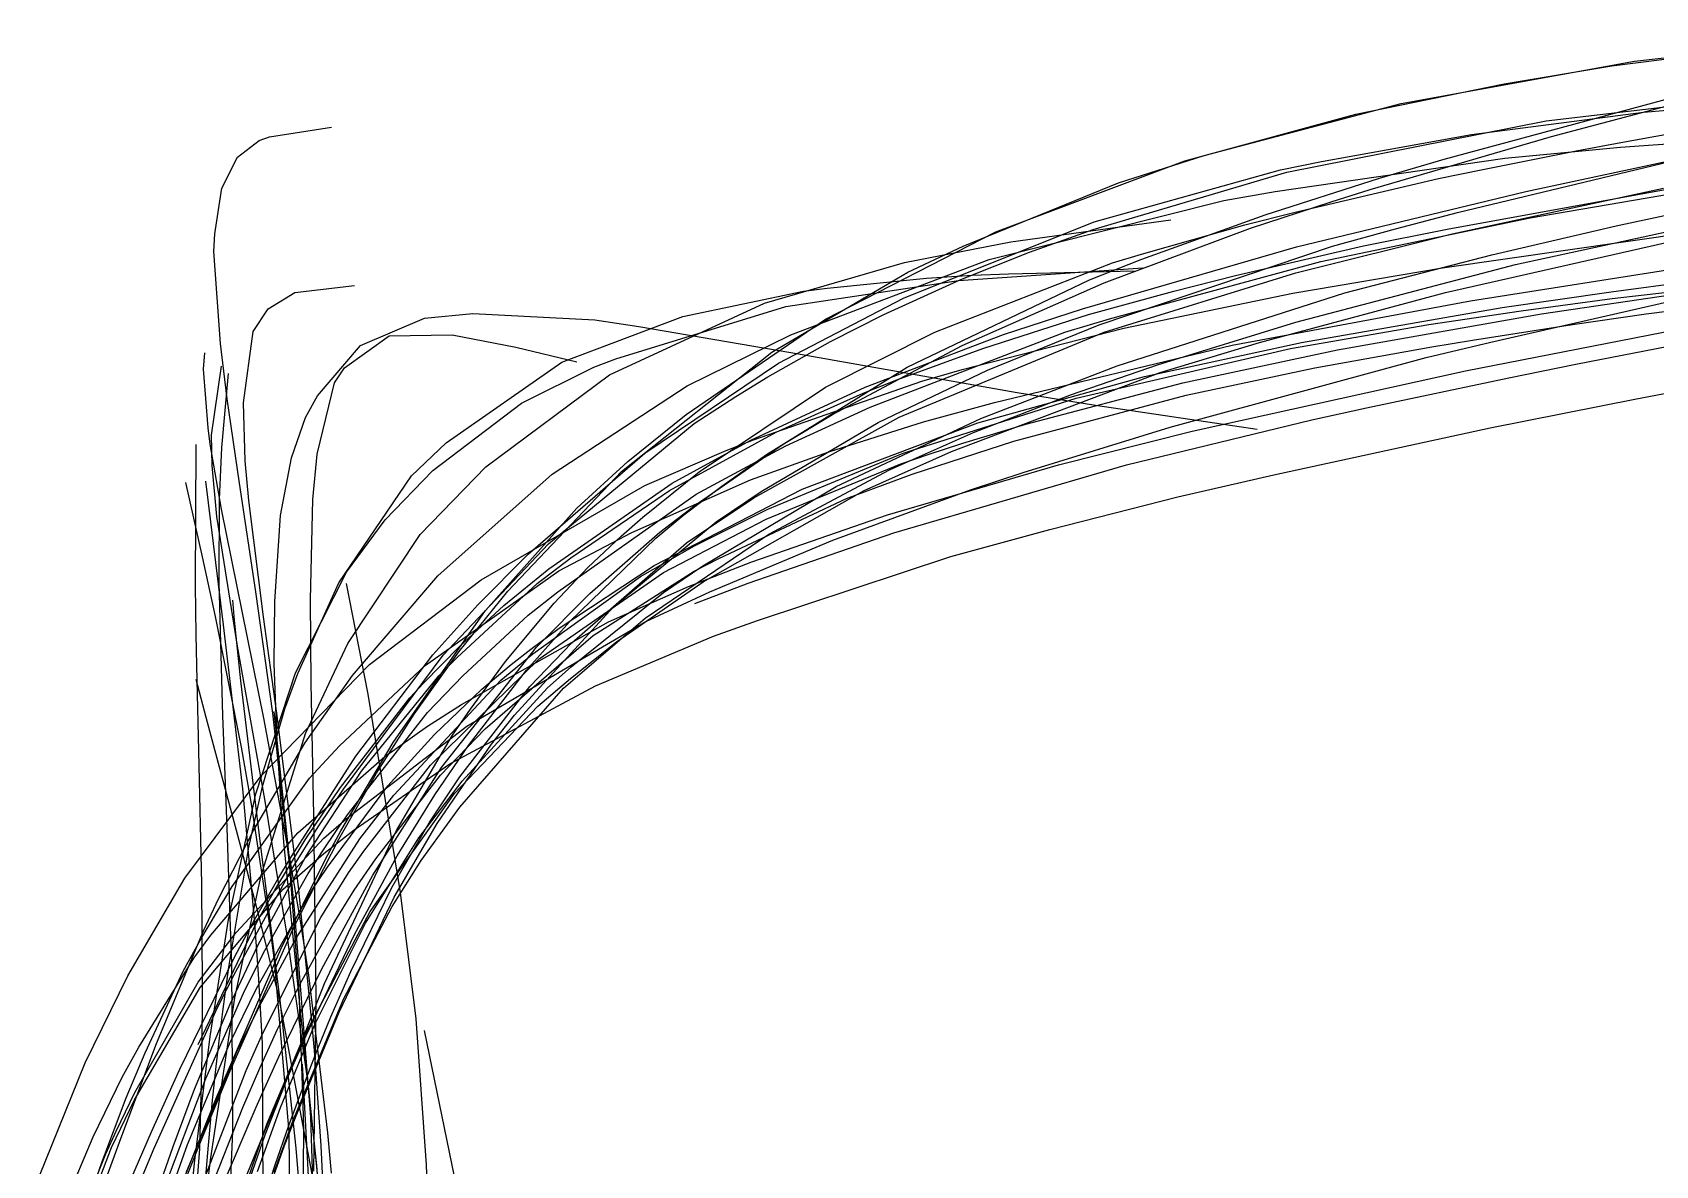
# Model space of a CAD drawing. Header units: metres. Extents: x -307 to 280, y -97 to 158.
# Drawn here: x -189.7 to -72.3, y 60.2 to 142.2 of the extents above; entities that cross this region are included whole.
import ezdxf

# ---------------------------------------------------------------- set-up
doc = ezdxf.new("R2010")
doc.units = ezdxf.units.M

msp = doc.modelspace()

# ---------------------------------------------------------------- linework, layer by layer
for p, q in [((-75.49, 139.74, -1298.39), (-56.47, 142.16, -1282.68)), ((-73.85, 140.09, -1296.63), (-56.63, 142.06, -1282.74)), ((-90.71, 137.03, -1312.23), (-73.85, 140.09, -1296.63)), ((-83.28, 138.46, -1305.38), (-75.49, 139.74, -1298.39)), ((-94.01, 136.25, -1315.75), (-83.28, 138.46, -1305.38)), ((-87.62, 132.99, -1327.17), (-70.99, 137.48, -1312.87)), ((-106.37, 132.88, -1328.8), (-94.01, 136.25, -1315.75)), ((-104.98, 133.27, -1327.01), (-90.71, 137.03, -1312.23)), ((-85.64, 134.79, -1305.25), (-73.2, 136.4, -1294.01)), ((-80.23, 135.78, -1303.81), (-67.08, 137.31, -1292.44)), ((-79.85, 134.65, -1317.67), (-71.39, 136.87, -1310.64)), ((-73.2, 136.4, -1294.01), (-61.97, 137.37, -1284.84)), ((-172.6, 134.61, -1373.64), (-168.12, 135.31, -1355.53)), ((-99, 132.06, -1322.11), (-80.23, 135.78, -1303.81)), ((-74.86, 133.86, -1302.68), (-57.7, 135.11, -1288.64)), ((-74.84, 134.21, -1293.24), (-64.92, 136.01, -1284.35)), ((-174.91, 133.15, -1387.47), (-173.35, 134.34, -1377.36)), ((-173.35, 134.34, -1377.36), (-172.6, 134.61, -1373.64)), ((-96.48, 132.84, -1315.93), (-85.64, 134.79, -1305.25)), ((-92.96, 130.8, -1329.8), (-79.85, 134.65, -1317.67)), ((-81.7, 130.67, -1316.9), (-64.44, 134.34, -1303.53)), ((-78.05, 133.6, -1296.29), (-74.84, 134.21, -1293.24)), ((-176.05, 130.91, -1399.55), (-174.91, 133.15, -1387.47)), ((-120.05, 127.75, -1344.95), (-106.37, 132.88, -1328.8)), ((-111.18, 131.29, -1333.86), (-104.98, 133.27, -1327.01)), ((-99.84, 130.67, -1325.5), (-83.21, 133.07, -1309.95)), ((-99.46, 132.22, -1318.98), (-96.48, 132.84, -1315.93)), ((-92.3, 131.62, -1331.47), (-87.62, 132.99, -1327.17)), ((-86.64, 129.13, -1326.72), (-71.29, 132.83, -1312.92)), ((-84.82, 132.25, -1303.18), (-78.05, 133.6, -1296.29)), ((-83.21, 133.07, -1309.95), (-74.86, 133.86, -1302.68)), ((-113, 127.9, -1337.23), (-99, 132.06, -1322.11)), ((-112.93, 128.46, -1333.91), (-99.46, 132.22, -1318.98)), ((-100.57, 128.98, -1339.59), (-92.3, 131.62, -1331.47)), ((-98.38, 129.17, -1318.57), (-88.03, 131.59, -1306.58)), ((-88.03, 131.59, -1306.58), (-84.82, 132.25, -1303.18)), ((-176.56, 127.6, -1412), (-176.05, 130.91, -1399.55)), ((-122.4, 126.71, -1347.43), (-111.18, 131.29, -1333.86)), ((-103.56, 130.02, -1329.1), (-99.84, 130.67, -1325.5)), ((-98.29, 126.66, -1331.74), (-81.7, 130.67, -1316.9)), ((-95.79, 129.92, -1332.55), (-92.96, 130.8, -1329.8)), ((-87.4, 127.94, -1330.53), (-69.11, 131.26, -1313.07)), ((-87.04, 127.6, -1326.53), (-71.75, 130.89, -1313.15)), ((-81.38, 128.76, -1326.16), (-71.09, 130.52, -1316.41)), ((-120.52, 125.74, -1346.82), (-103.56, 130.02, -1329.1)), ((-102.04, 128.25, -1323.02), (-98.38, 129.17, -1318.57)), ((-101.63, 128.01, -1338.49), (-95.79, 129.92, -1332.55)), ((-126.73, 122.94, -1351.03), (-112.93, 128.46, -1333.91)), ((-118.97, 127.03, -1327.22), (-107.39, 128.61, -1313.16)), ((-112.22, 124.06, -1350.29), (-101.63, 128.01, -1338.49)), ((-109.51, 126.13, -1332.7), (-102.04, 128.25, -1323.02)), ((-109.48, 125.76, -1349.08), (-100.57, 128.98, -1339.59)), ((-96.53, 125.59, -1341.82), (-81.38, 128.76, -1326.16)), ((-91.14, 127.96, -1331.01), (-86.64, 129.13, -1326.72)), ((-84.17, 126.09, -1322.19), (-75.16, 128.17, -1314.63)), ((-82.44, 125.37, -1320.81), (-65.82, 129, -1307.22)), ((-75.16, 128.17, -1314.63), (-71.33, 128.99, -1311.6)), ((-176.62, 126.32, -1416.11), (-176.56, 127.6, -1412)), ((-132.36, 121.43, -1361.47), (-120.05, 127.75, -1344.95)), ((-126.65, 125.53, -1337.19), (-118.97, 127.03, -1327.22)), ((-117.6, 126.28, -1342.45), (-113, 127.9, -1337.23)), ((-98.33, 124.77, -1337.4), (-87.04, 127.6, -1326.53)), ((-95.7, 126.7, -1335.52), (-91.14, 127.96, -1331.01)), ((-93.44, 126.72, -1336.66), (-87.4, 127.94, -1330.53)), ((-87.74, 125.13, -1317.06), (-68.73, 127.86, -1302.64)), ((-87.52, 123.36, -1323.72), (-70.14, 127.28, -1308.7)), ((-176.14, 119.67, -1432.1), (-176.62, 126.32, -1416.11)), ((-134.88, 120.29, -1363.56), (-120.52, 125.74, -1346.82)), ((-126.42, 124.82, -1352.57), (-122.4, 126.71, -1347.43)), ((-122.57, 124.3, -1348.3), (-117.6, 126.28, -1342.45)), ((-113.77, 122.18, -1347.67), (-98.29, 126.66, -1331.74)), ((-113.27, 124.28, -1353.32), (-109.48, 125.76, -1349.08)), ((-112.56, 121.01, -1354.35), (-95.7, 126.7, -1335.52)), ((-111.6, 125.49, -1335.49), (-109.51, 126.13, -1332.7)), ((-102.71, 124.58, -1346.61), (-93.44, 126.72, -1336.66)), ((-94.8, 123.32, -1331.86), (-84.17, 126.09, -1322.19)), ((-85.7, 122.75, -1325.56), (-65.76, 125.88, -1307.71)), ((-136.79, 122.59, -1351.5), (-126.65, 125.53, -1337.19)), ((-136.26, 119.04, -1366.46), (-126.42, 124.82, -1352.57)), ((-125.06, 124.4, -1320.72), (-121.77, 124.6, -1316.38)), ((-124.45, 120.49, -1354.47), (-111.6, 125.49, -1335.49)), ((-122.75, 124.22, -1318.29), (-109.41, 125.14, -1301.68)), ((-121.77, 124.6, -1316.38), (-119.12, 124.71, -1313.01)), ((-119.12, 124.71, -1313.01), (-110.05, 124.92, -1301.98)), ((-112.21, 120.48, -1352.39), (-98.33, 124.77, -1337.4)), ((-111.82, 121.46, -1359.25), (-96.53, 125.59, -1341.82)), ((-107.16, 123.46, -1351.58), (-102.71, 124.58, -1346.61)), ((-98.55, 123.3, -1325.69), (-87.74, 125.13, -1317.06)), ((-98.33, 121.2, -1335.53), (-82.44, 125.37, -1320.81)), ((-75.53, 123.41, -1317.84), (-60.9, 125.33, -1305.48)), ((-75.45, 122.91, -1318.34), (-55.35, 125.29, -1302.86)), ((-73, 121.8, -1317.01), (-51.94, 124.61, -1300.27)), ((-172.69, 122.17, -1384.27), (-170.76, 123.35, -1375.02)), ((-170.76, 123.35, -1375.02), (-166.45, 123.87, -1360.64)), ((-142.69, 121.62, -1347.61), (-133.96, 123.46, -1333.44)), ((-135.25, 122.33, -1336.16), (-122.75, 124.22, -1318.29)), ((-133.96, 123.46, -1333.44), (-132.25, 123.67, -1330.93)), ((-132.25, 123.67, -1330.93), (-125.06, 124.4, -1320.72)), ((-128.16, 121.75, -1355.19), (-122.57, 124.3, -1348.3)), ((-126.46, 117.94, -1370.05), (-113.27, 124.28, -1353.32)), ((-122.49, 119.53, -1363.06), (-112.22, 124.06, -1350.29)), ((-113.33, 121.75, -1358.78), (-107.16, 123.46, -1351.58)), ((-111.26, 118.06, -1348.73), (-94.8, 123.32, -1331.86)), ((-100.97, 119.74, -1336.65), (-87.52, 123.36, -1323.72)), ((-83.42, 122.27, -1325.01), (-75.53, 123.41, -1317.84)), ((-80.57, 121.82, -1322.47), (-66.52, 123.89, -1310.4)), ((-173.78, 120.54, -1392.07), (-172.69, 122.17, -1384.27)), ((-147.99, 117.39, -1369.49), (-136.79, 122.59, -1351.5)), ((-147.55, 118.56, -1356.91), (-135.25, 122.33, -1336.16)), ((-135.76, 118.23, -1363.37), (-126.73, 122.94, -1351.03)), ((-119.48, 120.32, -1354.03), (-113.77, 122.18, -1347.67)), ((-110.78, 120.77, -1335.96), (-98.55, 123.3, -1325.69)), ((-102.94, 119.54, -1342.79), (-85.7, 122.75, -1325.56)), ((-97.92, 119.74, -1339.46), (-83.42, 122.27, -1325.01)), ((-84.23, 119.75, -1318.5), (-69.54, 123.11, -1306.89)), ((-82.04, 122.03, -1323.8), (-75.45, 122.91, -1318.34)), ((-166.01, 119.52, -1376.43), (-161.38, 121.5, -1360.6)), ((-161.38, 121.5, -1360.6), (-157.88, 121.83, -1351.22)), ((-157.88, 121.83, -1351.22), (-149.05, 121.38, -1331.28)), ((-151.44, 118.31, -1364.06), (-142.69, 121.62, -1347.61)), ((-149.05, 121.38, -1331.28), (-145.87, 120.89, -1325.41)), ((-142.45, 114.52, -1376.95), (-132.36, 121.43, -1361.47)), ((-132.01, 119.8, -1360.13), (-128.16, 121.75, -1355.19)), ((-120.99, 119.3, -1368.24), (-113.33, 121.75, -1358.78)), ((-120.66, 117.73, -1364.38), (-112.56, 121.01, -1354.35)), ((-115.06, 120.48, -1363.12), (-111.82, 121.46, -1359.25)), ((-108.36, 118.11, -1345.74), (-98.33, 121.2, -1335.53)), ((-98.73, 119.31, -1338.9), (-88.71, 121.04, -1329.6)), ((-95.32, 119.21, -1336.29), (-80.57, 121.82, -1322.47)), ((-88.71, 121.04, -1329.6), (-82.04, 122.03, -1323.8)), ((-86.06, 117.69, -1325.04), (-64.86, 121.83, -1308.57)), ((-85.57, 119.9, -1327.96), (-78.33, 121.03, -1321.53)), ((-78.33, 121.03, -1321.53), (-73, 121.8, -1317.01)), ((-174.48, 115.36, -1406.96), (-173.78, 120.54, -1392.07)), ((-167.17, 117.9, -1394.91), (-163.93, 120.21, -1377.96)), ((-163.93, 120.21, -1377.96), (-159.39, 120.28, -1362.61)), ((-159.39, 120.28, -1362.61), (-154.78, 119.4, -1350.81)), ((-145.87, 120.89, -1325.41), (-134.87, 119.02, -1307)), ((-142.38, 116.6, -1373.14), (-134.88, 120.29, -1363.56)), ((-136.53, 117.25, -1366.17), (-132.01, 119.8, -1360.13)), ((-132.37, 116.51, -1367.36), (-124.45, 120.49, -1354.47)), ((-129.49, 116.5, -1366.31), (-119.48, 120.32, -1354.03)), ((-129.14, 115.07, -1381.52), (-115.06, 120.48, -1363.12)), ((-127.03, 114.33, -1371.09), (-112.21, 120.48, -1352.39)), ((-122.47, 117.78, -1346.39), (-110.78, 120.77, -1335.96)), ((-88.51, 119.42, -1330.65), (-85.57, 119.9, -1327.96)), ((-78.09, 118.16, -1316.18), (-67.81, 120.17, -1308.65)), ((-177.38, 117.81, -1390.66), (-177.28, 118.98, -1386.05)), ((-175.65, 115.65, -1440.04), (-176.14, 119.67, -1432.1)), ((-169.13, 115.88, -1391.32), (-166.01, 119.52, -1376.43)), ((-154.78, 119.4, -1350.81), (-150.36, 118.33, -1341.3)), ((-147.14, 110.4, -1384.32), (-136.26, 119.04, -1366.46)), ((-134.87, 119.02, -1307), (-118.51, 116.11, -1284.66)), ((-131.87, 114.52, -1376.22), (-122.49, 119.53, -1363.06)), ((-127.2, 117.03, -1376.37), (-120.99, 119.3, -1368.24)), ((-120.15, 115.4, -1362.04), (-102.94, 119.54, -1342.79)), ((-114.24, 115.71, -1354.93), (-98.73, 119.31, -1338.9)), ((-109.28, 117.28, -1351.83), (-97.92, 119.74, -1339.46)), ((-108.16, 117.56, -1344.06), (-100.97, 119.74, -1336.65)), ((-107.44, 113.6, -1338.49), (-88.91, 118.64, -1322.31)), ((-106.51, 116.83, -1347.57), (-95.32, 119.21, -1336.29)), ((-96.96, 117.9, -1338.74), (-88.51, 119.42, -1330.65)), ((-88.91, 118.64, -1322.31), (-84.23, 119.75, -1318.5)), ((-177.04, 113.56, -1403.24), (-177.38, 117.81, -1390.66)), ((-176.79, 113.04, -1399.48), (-176.08, 118.02, -1378.87)), ((-176.04, 112.14, -1442.06), (-175.55, 117.5, -1431.32)), ((-167.89, 116.83, -1399.9), (-167.17, 117.9, -1394.91)), ((-159.81, 112.47, -1383.28), (-151.44, 118.31, -1364.06)), ((-154.36, 115.34, -1369.99), (-149.12, 117.96, -1359.73)), ((-149.12, 117.96, -1359.73), (-147.55, 118.56, -1356.91)), ((-145.43, 111.72, -1378.08), (-135.76, 118.23, -1363.37)), ((-136.63, 111.64, -1385.07), (-126.46, 117.94, -1370.05)), ((-128.55, 113.95, -1375.11), (-120.66, 117.73, -1364.38)), ((-125.41, 116.95, -1349.09), (-122.47, 117.78, -1346.39)), ((-123.25, 111.85, -1361.48), (-108.16, 117.56, -1344.06)), ((-121.14, 114.25, -1359.96), (-111.26, 118.06, -1348.73)), ((-114.56, 115.98, -1352.45), (-108.36, 118.11, -1345.74)), ((-106.28, 115.93, -1348.26), (-96.96, 117.9, -1338.74)), ((-105.84, 113.31, -1342.19), (-86.06, 117.69, -1325.04)), ((-82.94, 117.18, -1319.85), (-78.09, 118.16, -1316.18)), ((-73.69, 115.66, -1318.34), (-62.8, 117.75, -1310.01)), ((-169.14, 111.66, -1414.75), (-167.89, 116.83, -1399.9)), ((-156.94, 110.75, -1386.54), (-147.99, 117.39, -1369.49)), ((-152.14, 110.21, -1387.25), (-142.38, 116.6, -1373.14)), ((-141.51, 110.39, -1383.92), (-132.37, 116.51, -1367.36)), ((-138.86, 115.84, -1369.38), (-136.53, 117.25, -1366.17)), ((-137.77, 112.66, -1377.67), (-129.49, 116.5, -1366.31)), ((-137.59, 112.69, -1361.15), (-125.41, 116.95, -1349.09)), ((-129.64, 116.07, -1379.66), (-127.2, 117.03, -1376.37)), ((-121.35, 113.92, -1366.26), (-109.28, 117.28, -1351.83)), ((-117.87, 113.82, -1359.98), (-106.51, 116.83, -1347.57)), ((-93.22, 115, -1327.98), (-82.94, 117.18, -1319.85)), ((-174.77, 109.56, -1450.12), (-175.65, 115.65, -1440.04)), ((-174.35, 111.17, -1416.01), (-174.48, 115.36, -1406.96)), ((-169.98, 114.32, -1396.35), (-169.13, 115.88, -1391.32)), ((-160.79, 110.48, -1384.65), (-154.36, 115.34, -1369.99)), ((-141.86, 113.88, -1373.65), (-138.86, 115.84, -1369.38)), ((-135.94, 113.24, -1388.68), (-129.64, 116.07, -1379.66)), ((-126.76, 111.74, -1369.5), (-114.24, 115.71, -1354.93)), ((-125.27, 113.99, -1368.12), (-120.15, 115.4, -1362.04)), ((-121.67, 113.22, -1360.68), (-114.56, 115.98, -1352.45)), ((-118.75, 112.6, -1362.22), (-106.28, 115.93, -1348.26)), ((-118.51, 116.11, -1284.66), (-112.84, 115.2, -1278.28)), ((-112.84, 115.2, -1278.28), (-101.14, 113.46, -1266.32)), ((-84.27, 113.56, -1326.82), (-73.69, 115.66, -1318.34)), ((-171, 111.4, -1404.11), (-169.98, 114.32, -1396.35)), ((-146.66, 111.12, -1383.98), (-142.45, 114.52, -1376.95)), ((-137.56, 108.49, -1386.64), (-127.03, 114.33, -1371.09)), ((-137.02, 108.96, -1388.08), (-128.55, 113.95, -1375.11)), ((-135.43, 112.39, -1381.58), (-131.87, 114.52, -1376.22)), ((-135.24, 112.26, -1390.14), (-129.14, 115.07, -1381.52)), ((-134.06, 109.12, -1383.36), (-121.35, 113.92, -1366.26)), ((-132.12, 111.83, -1376.7), (-125.27, 113.99, -1368.12)), ((-131.6, 109.31, -1373.26), (-121.14, 114.25, -1359.96)), ((-110.59, 110.88, -1342.74), (-97.18, 114.13, -1331.19)), ((-97.18, 114.13, -1331.19), (-93.22, 115, -1327.98)), ((-176.88, 112.38, -1406.32), (-177.04, 113.56, -1403.24)), ((-176.75, 110.85, -1406.45), (-176.79, 113.04, -1399.48)), ((-152.4, 105.16, -1390.48), (-141.86, 113.88, -1373.65)), ((-143.66, 109.02, -1400.77), (-135.94, 113.24, -1388.68)), ((-127.74, 110.53, -1368.22), (-121.67, 113.22, -1360.68)), ((-122.43, 112.45, -1365.23), (-117.87, 113.82, -1359.98)), ((-118.07, 110.32, -1348.39), (-107.44, 113.6, -1338.49)), ((-115.51, 110.89, -1351.21), (-105.84, 113.31, -1342.19)), ((-99.94, 110.17, -1340.15), (-84.27, 113.56, -1326.82)), ((-177.96, 102.16, -1451.25), (-177.91, 112.36, -1432.7)), ((-176.06, 107.69, -1416.87), (-176.88, 112.38, -1406.32)), ((-176.21, 108.37, -1448.62), (-176.04, 112.14, -1442.06)), ((-169.47, 108.38, -1421.98), (-169.14, 111.66, -1414.75)), ((-162.33, 110.08, -1389.83), (-159.81, 112.47, -1383.28)), ((-153.88, 104.42, -1392.55), (-145.43, 111.72, -1378.08)), ((-145.44, 109.38, -1369.54), (-139.55, 111.93, -1363.17)), ((-143.46, 109.57, -1386.22), (-137.77, 112.66, -1377.67)), ((-141.8, 107.97, -1392.1), (-135.43, 112.39, -1381.58)), ((-141.72, 108.76, -1399.96), (-135.24, 112.26, -1390.14)), ((-139.88, 109.35, -1390.26), (-136.63, 111.64, -1385.07)), ((-139.55, 111.93, -1363.17), (-137.59, 112.69, -1361.15)), ((-137.79, 109.79, -1384.21), (-132.12, 111.83, -1376.7)), ((-136.53, 107.68, -1382.23), (-126.76, 111.74, -1369.5)), ((-129.58, 109.02, -1369.45), (-123.25, 111.85, -1361.48)), ((-126.93, 110.97, -1370.59), (-124.86, 111.67, -1368.09)), ((-126.09, 110.21, -1371.1), (-118.75, 112.6, -1362.22)), ((-124.86, 111.67, -1368.09), (-122.43, 112.45, -1365.23)), ((-176.41, 107.16, -1416.19), (-176.75, 110.85, -1406.45)), ((-174.1, 108.3, -1421.41), (-174.35, 111.17, -1416.01)), ((-171.8, 107.23, -1413.15), (-171, 111.4, -1404.11)), ((-164.22, 106.91, -1393.62), (-160.79, 110.48, -1384.65)), ((-161.7, 105.84, -1397.07), (-156.94, 110.75, -1386.54)), ((-155.36, 101.75, -1400.13), (-147.14, 110.4, -1384.32)), ((-150.37, 107.74, -1390.61), (-146.66, 111.12, -1383.98)), ((-145.58, 107.11, -1391.84), (-141.51, 110.39, -1383.92)), ((-136.66, 106.96, -1383.33), (-126.93, 110.97, -1370.59)), ((-136.48, 105.88, -1380.25), (-127.74, 110.53, -1368.22)), ((-127.88, 107.28, -1363.75), (-115.51, 110.89, -1351.21)), ((-127.42, 105.97, -1358.77), (-110.59, 110.88, -1342.74)), ((-177.44, 104.24, -1445.07), (-178.66, 109.62, -1437.07)), ((-175.92, 99.3, -1453.33), (-177.2, 109.7, -1438.83)), ((-173.59, 101.69, -1460.84), (-174.77, 109.56, -1450.12)), ((-167.58, 102.35, -1406.66), (-162.33, 110.08, -1389.83)), ((-160.41, 102.85, -1401.24), (-152.14, 110.21, -1387.25)), ((-157.29, 102.57, -1384.33), (-145.44, 109.38, -1369.54)), ((-152.38, 103.36, -1401.77), (-143.46, 109.57, -1386.22)), ((-146.38, 106, -1396.64), (-137.79, 109.79, -1384.21)), ((-142.61, 107.26, -1394.87), (-139.88, 109.35, -1390.26)), ((-141.24, 103.57, -1387.26), (-131.6, 109.31, -1373.26)), ((-130.86, 108.44, -1377.2), (-126.09, 110.21, -1371.1)), ((-121.89, 109.07, -1352.07), (-118.07, 110.32, -1348.39)), ((-106.87, 108.57, -1346.29), (-99.94, 110.17, -1340.15)), ((-176.23, 102.4, -1457.51), (-176.21, 108.37, -1448.62)), ((-173.03, 99.88, -1434.38), (-174.1, 108.3, -1421.41)), ((-169.63, 101.13, -1434.31), (-169.47, 108.38, -1421.98)), ((-151.73, 101.71, -1417.21), (-141.72, 108.76, -1399.96)), ((-150.79, 104.16, -1413.23), (-143.66, 109.02, -1400.77)), ((-144.76, 103.61, -1399.73), (-134.06, 109.12, -1383.36)), ((-142.43, 105.24, -1394.66), (-137.56, 108.49, -1386.64)), ((-141.23, 102.43, -1386.16), (-129.58, 109.02, -1369.45)), ((-140.29, 106.77, -1393.48), (-137.02, 108.96, -1388.08)), ((-140.09, 104.12, -1390.28), (-130.86, 108.44, -1377.2)), ((-131.84, 105.43, -1362.21), (-121.89, 109.07, -1352.07)), ((-116.15, 106.22, -1354.87), (-106.87, 108.57, -1346.29)), ((-174.91, 97.78, -1434.84), (-176.41, 107.16, -1416.19)), ((-174.18, 98.39, -1433.54), (-176.06, 107.69, -1416.87)), ((-172.22, 100.99, -1424.17), (-171.8, 107.23, -1413.15)), ((-167.03, 103.11, -1401.95), (-164.22, 106.91, -1393.62)), ((-156.98, 100.36, -1403.84), (-150.37, 107.74, -1390.61)), ((-147.16, 105.73, -1395.02), (-145.58, 107.11, -1391.84)), ((-144.65, 105.59, -1398.45), (-142.61, 107.26, -1394.87)), ((-144.36, 106.02, -1396.59), (-141.8, 107.97, -1392.1)), ((-144.1, 103.1, -1394.18), (-136.66, 106.96, -1383.33)), ((-141.84, 105.03, -1389.75), (-136.53, 107.68, -1382.23)), ((-137.7, 103.86, -1374.64), (-127.88, 107.28, -1363.75)), ((-166.92, 97.96, -1411.19), (-161.7, 105.84, -1397.07)), ((-151.67, 103.22, -1404.93), (-146.38, 106, -1396.64)), ((-149.56, 103.45, -1400.02), (-147.16, 105.73, -1395.02)), ((-149.42, 101.59, -1406.3), (-144.36, 106.02, -1396.59)), ((-147.71, 100.61, -1407.42), (-140.29, 106.77, -1393.48)), ((-145.41, 99.79, -1394.45), (-136.48, 105.88, -1380.25)), ((-137.96, 102.33, -1369.85), (-127.42, 105.97, -1358.77)), ((-123.3, 104.25, -1361.76), (-116.15, 106.22, -1354.87)), ((-160.02, 97.11, -1404.41), (-152.4, 105.16, -1390.48)), ((-150.89, 99.52, -1410.75), (-144.65, 105.59, -1398.45)), ((-150.73, 98, -1410.74), (-142.43, 105.24, -1394.66)), ((-145.75, 102.81, -1395.65), (-141.84, 105.03, -1389.75)), ((-140.74, 101.69, -1372), (-131.84, 105.43, -1362.21)), ((-176.5, 99.92, -1450.83), (-177.44, 104.24, -1445.07)), ((-157.53, 100.76, -1399.29), (-153.88, 104.42, -1392.55)), ((-155.64, 100.7, -1408.03), (-152.38, 103.36, -1401.77)), ((-153.23, 102.29, -1417.76), (-150.79, 104.16, -1413.23)), ((-152.01, 100.88, -1405.34), (-149.56, 103.45, -1400.02)), ((-151.64, 99.07, -1411.52), (-144.76, 103.61, -1399.73)), ((-144.1, 101.65, -1391.73), (-141.24, 103.57, -1387.26)), ((-142.28, 102.08, -1380.03), (-137.7, 103.86, -1374.64)), ((-141.87, 103.19, -1392.93), (-140.09, 104.12, -1390.28)), ((-137.3, 99.63, -1376.49), (-123.3, 104.25, -1361.76)), ((-175.96, 92.74, -1469.16), (-176.23, 102.4, -1457.51)), ((-170.71, 95.83, -1415.33), (-167.03, 103.11, -1401.95)), ((-170.54, 95.79, -1418.54), (-167.58, 102.35, -1406.66)), ((-165.45, 94.29, -1466.71), (-167.03, 102.3, -1459.91)), ((-166.58, 95.64, -1413.51), (-160.41, 102.85, -1401.24)), ((-165.36, 96.44, -1396.25), (-157.29, 102.57, -1384.33)), ((-161.34, 96.38, -1422.47), (-151.67, 103.22, -1404.93)), ((-159.03, 96.96, -1429.66), (-153.23, 102.29, -1417.76)), ((-153.54, 97.22, -1408.91), (-145.75, 102.81, -1395.65)), ((-153.08, 96.84, -1409.46), (-144.1, 103.1, -1394.18)), ((-149.19, 98.53, -1404.98), (-141.87, 103.19, -1392.93)), ((-147.49, 98.07, -1396.29), (-141.23, 102.43, -1386.16)), ((-141.83, 100.86, -1374.13), (-137.96, 102.33, -1369.85)), ((-177.9, 98.6, -1456.82), (-177.96, 102.16, -1451.25)), ((-175.12, 99.65, -1464.66), (-175.24, 101.1, -1462.95)), ((-172.36, 92.93, -1470.72), (-173.59, 101.69, -1460.84)), ((-169.58, 95.09, -1442.91), (-169.63, 101.13, -1434.31)), ((-158.89, 97.37, -1407.62), (-155.36, 101.75, -1400.13)), ((-153.87, 100, -1421.14), (-151.73, 101.71, -1417.21)), ((-153.28, 97.7, -1414.45), (-149.42, 101.59, -1406.3)), ((-150.78, 96.27, -1403.39), (-144.1, 101.65, -1391.73)), ((-148.07, 99.54, -1387.31), (-142.28, 102.08, -1380.03)), ((-145.36, 99.55, -1377.38), (-140.74, 101.69, -1372)), ((-174.63, 90.46, -1461.68), (-176.5, 99.92, -1450.83)), ((-172.09, 93.08, -1443.42), (-173.03, 99.88, -1434.38)), ((-172.25, 96.5, -1431.09), (-172.22, 100.99, -1424.17)), ((-163.66, 90.81, -1419.31), (-156.98, 100.36, -1403.84)), ((-160.79, 97.13, -1405.67), (-157.53, 100.76, -1399.29)), ((-158.83, 97.78, -1414.64), (-155.64, 100.7, -1408.03)), ((-158.61, 95.62, -1430.59), (-153.87, 100, -1421.14)), ((-155.52, 96.65, -1413.41), (-152.01, 100.88, -1405.34)), ((-154.86, 92.77, -1423.46), (-147.71, 100.61, -1407.42)), ((-174.53, 87.44, -1466.49), (-175.92, 99.3, -1453.33)), ((-174.68, 95.27, -1469.47), (-175.12, 99.65, -1464.66)), ((-158.7, 93.56, -1402.68), (-148.07, 99.54, -1387.31)), ((-158.33, 91.97, -1394.89), (-145.36, 99.55, -1377.38)), ((-154, 96.04, -1417.49), (-150.89, 99.52, -1410.75)), ((-153.69, 97.55, -1415.24), (-151.64, 99.07, -1411.52)), ((-151.33, 94.73, -1405.28), (-145.41, 99.79, -1394.45)), ((-140.47, 98.48, -1379.99), (-137.3, 99.63, -1376.49)), ((-177.83, 95.3, -1461.58), (-177.9, 98.6, -1456.82)), ((-172.94, 86.69, -1451.84), (-174.91, 97.78, -1434.84)), ((-172.97, 92.43, -1442.8), (-174.18, 98.39, -1433.54)), ((-170, 91.44, -1421.43), (-166.92, 97.96, -1411.19)), ((-161.46, 95.09, -1420.45), (-158.83, 97.78, -1414.64)), ((-160.15, 88.99, -1431.37), (-153.28, 97.7, -1414.45)), ((-157, 91.8, -1420.13), (-149.19, 98.53, -1404.98)), ((-155.12, 96.43, -1417.91), (-153.69, 97.55, -1415.24)), ((-153.75, 94.85, -1417.3), (-150.73, 98, -1410.74)), ((-150.83, 95.44, -1402.13), (-147.49, 98.07, -1396.29)), ((-149, 94.91, -1390.15), (-140.47, 98.48, -1379.99)), ((-173.21, 88.39, -1410.45), (-165.36, 96.44, -1396.25)), ((-172.04, 90.86, -1438.87), (-172.25, 96.5, -1431.09)), ((-167.54, 90.55, -1435.57), (-161.34, 96.38, -1422.47)), ((-167.24, 87.43, -1419.7), (-160.02, 97.11, -1404.41)), ((-166.35, 89.82, -1417.59), (-160.79, 97.13, -1405.67)), ((-162.12, 92.85, -1415), (-158.89, 97.37, -1407.62)), ((-160.94, 89.16, -1425.68), (-153.08, 96.84, -1409.46)), ((-160.35, 95.62, -1432.54), (-159.03, 96.96, -1429.66)), ((-158.05, 93.22, -1419.55), (-155.52, 96.65, -1413.41)), ((-157.23, 94.66, -1421.97), (-155.12, 96.43, -1417.91)), ((-155.87, 95.31, -1413.18), (-153.54, 97.22, -1408.91)), ((-177.17, 92.61, -1482.84), (-177.91, 95.35, -1480.56)), ((-177.7, 90.2, -1468.15), (-177.83, 95.3, -1461.58)), ((-173.25, 83.48, -1480.42), (-174.68, 95.27, -1469.47)), ((-173.58, 87.08, -1428.91), (-170.71, 95.83, -1415.33)), ((-171.48, 93.23, -1422.84), (-170.54, 95.79, -1418.54)), ((-170.03, 90.76, -1421.26), (-166.58, 95.64, -1413.51)), ((-165.93, 88.73, -1446.11), (-160.35, 95.62, -1432.54)), ((-163.61, 86.98, -1429.82), (-155.87, 95.31, -1413.18)), ((-161.17, 92.96, -1436.04), (-158.61, 95.62, -1430.59)), ((-158.19, 90.59, -1427.56), (-154, 96.04, -1417.49)), ((-153.17, 93.43, -1406.46), (-150.83, 95.44, -1402.13)), ((-152.48, 94.75, -1406.56), (-150.78, 96.27, -1403.39)), ((-169.4, 85.54, -1454.38), (-169.58, 95.09, -1442.91)), ((-167.47, 87.54, -1435.75), (-162.45, 94.02, -1422.75)), ((-163.12, 79.96, -1477.61), (-165.45, 94.29, -1466.71)), ((-162.45, 94.02, -1422.75), (-161.46, 95.09, -1420.45)), ((-160.67, 91.38, -1429.08), (-157.23, 94.66, -1421.97)), ((-159.54, 89.26, -1404.62), (-149, 94.91, -1390.15)), ((-158.83, 86.13, -1421.93), (-151.33, 94.73, -1405.28)), ((-158.82, 88.31, -1429.99), (-153.75, 94.85, -1417.3)), ((-158.65, 88, -1419.75), (-152.48, 94.75, -1406.56)), ((-173.1, 87.62, -1431.45), (-171.48, 93.23, -1422.84)), ((-171.13, 81.81, -1480.96), (-172.36, 92.93, -1470.72)), ((-171.08, 81.68, -1475.83), (-172.26, 93.04, -1466.88)), ((-170.5, 80.37, -1457.66), (-172.09, 93.08, -1443.42)), ((-166.87, 85.67, -1449.76), (-161.17, 92.96, -1436.04)), ((-164.85, 88.58, -1421.71), (-162.12, 92.85, -1415)), ((-161.16, 91.98, -1406.53), (-158.7, 93.56, -1402.68)), ((-159.35, 91.32, -1422.81), (-158.05, 93.22, -1419.55)), ((-159.2, 87.11, -1419.17), (-153.17, 93.43, -1406.46)), ((-156.53, 90.69, -1427.52), (-154.86, 92.77, -1423.46)), ((-174.62, 83.08, -1490.3), (-177.17, 92.61, -1482.84)), ((-175.83, 89.09, -1473.09), (-175.96, 92.74, -1469.16)), ((-171.05, 82.02, -1456.67), (-172.97, 92.43, -1442.8)), ((-167.04, 85.28, -1409.04), (-158.33, 91.97, -1394.89)), ((-164.26, 89.78, -1411.68), (-161.16, 91.98, -1406.53)), ((-160.23, 88.44, -1427.1), (-157, 91.8, -1420.13)), ((-173.89, 86.33, -1466.01), (-174.63, 90.46, -1461.68)), ((-173.76, 84.43, -1430.72), (-170.03, 90.76, -1421.26)), ((-173.21, 81.18, -1435.53), (-170, 91.44, -1421.43)), ((-171.75, 86.28, -1444.68), (-172.04, 90.86, -1438.87)), ((-169.69, 88.21, -1440.5), (-167.54, 90.55, -1435.57)), ((-167.43, 84.4, -1428.98), (-163.66, 90.81, -1419.31)), ((-164.04, 87.66, -1436.61), (-160.67, 91.38, -1429.08)), ((-163.4, 84.44, -1433.65), (-159.35, 91.32, -1422.81)), ((-160.64, 87.02, -1433.96), (-158.19, 90.59, -1427.56)), ((-160.46, 84.95, -1438.21), (-156.53, 90.69, -1427.52)), ((-177.5, 80.55, -1478.57), (-177.7, 90.2, -1468.15)), ((-171.01, 82.56, -1428.58), (-166.35, 89.82, -1417.59)), ((-170.55, 84.26, -1423.61), (-164.26, 89.78, -1411.68)), ((-166.47, 84.49, -1415.67), (-159.54, 89.26, -1404.62)), ((-178.71, 80.98, -1422.62), (-173.21, 88.39, -1410.45)), ((-175.66, 84.63, -1477.47), (-175.83, 89.09, -1473.09)), ((-175.3, 80.37, -1455.36), (-169.69, 88.21, -1440.5)), ((-169.96, 82.56, -1457.27), (-165.93, 88.73, -1446.11)), ((-167.59, 83.81, -1428.89), (-164.85, 88.58, -1421.71)), ((-165.77, 82.95, -1437.49), (-160.94, 89.16, -1425.68)), ((-165.12, 81.2, -1445.57), (-160.15, 88.99, -1431.37)), ((-164.9, 82.38, -1438.61), (-160.23, 88.44, -1427.1)), ((-161.05, 84.98, -1436.17), (-158.82, 88.31, -1429.99)), ((-175.57, 77.99, -1441.28), (-173.58, 87.08, -1428.91)), ((-173.65, 77.71, -1475.64), (-174.53, 87.44, -1466.49)), ((-174.1, 83.23, -1437.71), (-173.1, 87.62, -1431.45)), ((-170.01, 83.76, -1443.02), (-167.47, 87.54, -1435.75)), ((-169.07, 84.69, -1423.85), (-167.24, 87.43, -1419.7)), ((-168.4, 81.79, -1447.5), (-164.04, 87.66, -1436.61)), ((-166.07, 83.84, -1435.69), (-163.61, 86.98, -1429.82)), ((-165.31, 78.57, -1434.95), (-159.2, 87.11, -1419.17)), ((-163.36, 82.59, -1441.65), (-160.64, 87.02, -1433.96)), ((-161.79, 83.9, -1427.37), (-158.65, 88, -1419.75)), ((-172.55, 77.42, -1474.39), (-173.89, 86.33, -1466.01)), ((-171.33, 77, -1464.05), (-172.94, 86.69, -1451.84)), ((-171.55, 83.62, -1447.9), (-171.75, 86.28, -1444.68)), ((-161.62, 82.26, -1429.02), (-158.83, 86.13, -1421.93)), ((-175.43, 78.18, -1483.09), (-175.66, 84.63, -1477.47)), ((-171.02, 81.56, -1428.48), (-169.07, 84.69, -1423.85)), ((-169.28, 77.98, -1462.4), (-169.4, 85.54, -1454.38)), ((-168.67, 83.88, -1411.91), (-167.04, 85.28, -1409.04)), ((-167.7, 84.51, -1451.88), (-166.87, 85.67, -1449.76)), ((-163.74, 80.32, -1444.44), (-161.05, 84.98, -1436.17)), ((-163.57, 79.6, -1447.65), (-160.46, 84.95, -1438.21)), ((-176.84, 76.86, -1437.93), (-170.55, 84.26, -1423.61)), ((-176.25, 79.55, -1437.66), (-173.76, 84.43, -1430.72)), ((-175, 77.05, -1425.04), (-168.67, 83.88, -1411.91)), ((-172.65, 78.69, -1484.46), (-173.25, 83.48, -1480.42)), ((-172.21, 80.11, -1449.8), (-170.01, 83.76, -1443.02)), ((-170.46, 72.34, -1460.11), (-171.55, 83.62, -1447.9)), ((-170.83, 77.45, -1438.02), (-167.59, 83.81, -1428.89)), ((-170.67, 76.64, -1448.13), (-166.07, 83.84, -1435.69)), ((-168.79, 82.9, -1454.74), (-167.7, 84.51, -1451.88)), ((-168.66, 82.77, -1419.47), (-166.47, 84.49, -1415.67)), ((-168.61, 73.36, -1449.06), (-163.4, 84.44, -1433.65)), ((-168.55, 82.36, -1431.97), (-167.43, 84.4, -1428.98)), ((-165.65, 77.74, -1438.2), (-161.79, 83.9, -1427.37)), ((-175.53, 74.55, -1449.03), (-174.1, 83.23, -1437.71)), ((-173.36, 78.29, -1493.88), (-174.62, 83.08, -1490.3)), ((-173.44, 76.11, -1468.06), (-169.96, 82.56, -1457.27)), ((-172, 80.92, -1431.01), (-171.01, 82.56, -1428.58)), ((-171.78, 75.84, -1441.1), (-168.55, 82.36, -1431.97)), ((-171.6, 80.18, -1424.97), (-168.66, 82.77, -1419.47)), ((-169.81, 81.32, -1457.5), (-168.79, 82.9, -1454.74)), ((-166.87, 81.37, -1440.37), (-165.77, 82.95, -1437.49)), ((-166.46, 80.11, -1442.74), (-164.9, 82.38, -1438.61)), ((-166.44, 76.92, -1451.17), (-163.36, 82.59, -1441.65)), ((-163.73, 78.94, -1434.92), (-161.62, 82.26, -1429.02)), ((-175.11, 72.33, -1446.5), (-173.21, 81.18, -1435.53)), ((-175.04, 74.23, -1438.85), (-171.02, 81.56, -1428.48)), ((-172.93, 75.75, -1466.74), (-169.81, 81.32, -1457.5)), ((-170.46, 72.83, -1487.9), (-171.13, 81.81, -1480.96)), ((-170.78, 78.73, -1478.03), (-171.08, 81.68, -1475.83)), ((-170.35, 77.89, -1461.71), (-171.05, 82.02, -1456.67)), ((-169.56, 80.08, -1450.54), (-168.4, 81.79, -1447.5)), ((-168.89, 78.14, -1446.04), (-166.87, 81.37, -1440.37)), ((-168.81, 74.43, -1457.33), (-165.12, 81.2, -1445.57)), ((-182.85, 73.93, -1433.55), (-178.71, 80.98, -1422.62)), ((-177.61, 73.07, -1438.61), (-171.6, 80.18, -1424.97)), ((-177.57, 76.58, -1462.04), (-175.3, 80.37, -1455.36)), ((-177.44, 73.17, -1485.36), (-177.5, 80.55, -1478.57)), ((-173.67, 77.98, -1435.23), (-172, 80.92, -1431.01)), ((-173.53, 73, -1462.14), (-169.56, 80.08, -1450.54)), ((-173.48, 77.84, -1453.93), (-172.21, 80.11, -1449.8)), ((-169.55, 70.83, -1467.07), (-170.5, 80.37, -1457.66)), ((-167.99, 77.65, -1447.04), (-166.46, 80.11, -1442.74)), ((-166.71, 74.24, -1454.7), (-163.74, 80.32, -1444.44)), ((-161.99, 70.82, -1484.1), (-163.12, 79.96, -1477.61)), ((-177.37, 77.18, -1440.95), (-176.25, 79.55, -1437.66)), ((-171.83, 72.16, -1489.54), (-172.65, 78.69, -1484.46)), ((-169.61, 63.7, -1488.43), (-170.78, 78.73, -1478.03)), ((-167.56, 71.28, -1461.45), (-163.57, 79.6, -1447.65)), ((-167.25, 72.24, -1446.22), (-163.73, 78.94, -1434.92)), ((-177.75, 68.95, -1469.3), (-173.48, 77.84, -1453.93)), ((-176.9, 69.52, -1451.77), (-175.57, 77.99, -1441.28)), ((-175.32, 74.79, -1485.83), (-175.43, 78.18, -1483.09)), ((-175.11, 75.32, -1438.96), (-173.67, 77.98, -1435.23)), ((-173.38, 74.06, -1478.82), (-173.65, 77.71, -1475.64)), ((-171.91, 72.44, -1498.09), (-173.36, 78.29, -1493.88)), ((-173.08, 69.77, -1459.5), (-168.89, 78.14, -1446.04)), ((-170.37, 73.34, -1454.2), (-167.99, 77.65, -1447.04)), ((-169.74, 73.97, -1466.23), (-170.35, 77.89, -1461.71)), ((-170.13, 69.46, -1450.54), (-165.31, 78.57, -1434.95)), ((-169.33, 70.36, -1450.44), (-165.65, 77.74, -1438.2)), ((-169.23, 72.32, -1467.96), (-169.28, 77.98, -1462.4)), ((-180.76, 69.02, -1451.7), (-177.37, 77.18, -1440.95)), ((-178.84, 74.25, -1466), (-177.57, 76.58, -1462.04)), ((-178.08, 75.2, -1441), (-176.84, 76.86, -1437.93)), ((-177.75, 73.46, -1431.6), (-175, 77.05, -1425.04)), ((-175.53, 66.83, -1452.24), (-170.83, 77.45, -1438.02)), ((-173.33, 71.73, -1456.09), (-170.67, 76.64, -1448.13)), ((-172.23, 75.03, -1476.52), (-172.55, 77.42, -1474.39)), ((-169.88, 66.66, -1474.99), (-171.33, 77, -1464.05)), ((-169.94, 69.61, -1463.01), (-166.44, 76.92, -1451.17)), ((-182.04, 68.77, -1452.05), (-178.08, 75.2, -1441)), ((-179.08, 67.16, -1449.84), (-175.11, 75.32, -1438.96)), ((-176.42, 65.11, -1455.04), (-171.78, 75.84, -1441.1)), ((-175.45, 71.88, -1474.78), (-173.44, 76.11, -1468.06)), ((-174.39, 72.89, -1471.31), (-172.93, 75.75, -1466.74)), ((-181.59, 68.36, -1475.33), (-178.84, 74.25, -1466)), ((-176.36, 71.63, -1442.42), (-175.04, 74.23, -1438.85)), ((-175.97, 71.34, -1453.01), (-175.53, 74.55, -1449.03)), ((-175.26, 62.67, -1493.94), (-175.32, 74.79, -1485.83)), ((-173.1, 69.05, -1482.89), (-173.38, 74.06, -1478.82)), ((-171.17, 62.6, -1486.37), (-172.23, 75.03, -1476.52)), ((-171.91, 68.05, -1467.98), (-168.81, 74.43, -1457.33)), ((-168.15, 70.96, -1460.08), (-166.71, 74.24, -1454.7)), ((-185.94, 67.62, -1442.93), (-182.85, 73.93, -1433.55)), ((-182.37, 64.95, -1452.38), (-177.61, 73.07, -1438.61)), ((-182.35, 65.47, -1445.1), (-177.75, 73.46, -1431.6)), ((-177.47, 68.2, -1489.45), (-177.44, 73.17, -1485.36)), ((-177.21, 66.49, -1480.96), (-174.39, 72.89, -1471.31)), ((-175.49, 68.99, -1468.3), (-173.53, 73, -1462.14)), ((-172.9, 62.41, -1462.65), (-168.61, 73.36, -1449.06)), ((-172.01, 70.05, -1459.44), (-170.37, 73.34, -1454.2)), ((-170.15, 64.63, -1493.33), (-170.46, 72.83, -1487.9)), ((-168.38, 62.55, -1477.79), (-169.74, 73.97, -1466.23)), ((-180.95, 61.46, -1455.67), (-176.36, 71.63, -1442.42)), ((-178.01, 65.71, -1483.98), (-175.45, 71.88, -1474.78)), ((-176.86, 60.59, -1459.81), (-175.11, 72.33, -1446.5)), ((-174.95, 68.41, -1461.25), (-173.33, 71.73, -1456.09)), ((-169.38, 58.93, -1506.98), (-171.91, 72.44, -1498.09)), ((-170.66, 61.45, -1496.98), (-171.83, 72.16, -1489.54)), ((-170.9, 63.41, -1460.29), (-167.25, 72.24, -1446.22)), ((-170.24, 70.24, -1462.29), (-170.46, 72.34, -1460.11)), ((-169.39, 59.78, -1478.87), (-169.23, 72.32, -1467.96)), ((-176.21, 69.4, -1455.37), (-175.97, 71.34, -1453.01)), ((-170.61, 63.92, -1473.01), (-167.56, 71.28, -1461.45)), ((-169.35, 68.55, -1469.22), (-169.55, 70.83, -1467.07)), ((-169.07, 68.72, -1463.67), (-168.15, 70.96, -1460.08)), ((-161.24, 60.24, -1491.18), (-161.99, 70.82, -1484.1)), ((-178.01, 60.36, -1462.32), (-176.9, 69.52, -1451.77)), ((-176.45, 67.37, -1457.79), (-176.21, 69.4, -1455.37)), ((-174.28, 67.06, -1463.64), (-173.08, 69.77, -1459.5)), ((-173.3, 67.25, -1463.74), (-172.01, 70.05, -1459.44)), ((-172.78, 63.18, -1460.74), (-170.13, 69.46, -1450.54)), ((-172.27, 64.33, -1471.35), (-169.94, 69.61, -1463.01)), ((-171.79, 64.4, -1459.93), (-169.33, 70.36, -1450.44)), ((-169.4, 62.27, -1470.05), (-170.24, 70.24, -1462.29)), ((-158.82, 57.46, -1500.69), (-161.37, 69.96, -1491.15)), ((-183.35, 62.16, -1460.3), (-180.76, 69.02, -1451.7)), ((-183.25, 66.58, -1455.66), (-182.04, 68.77, -1452.05)), ((-182.96, 65.1, -1480.24), (-181.59, 68.36, -1475.33)), ((-178.61, 59.73, -1473.74), (-174.95, 68.41, -1461.25)), ((-178.52, 61.72, -1478.64), (-175.49, 68.99, -1468.3)), ((-177.64, 61.41, -1494.38), (-177.47, 68.2, -1489.45)), ((-173.06, 57.55, -1491.13), (-173.1, 69.05, -1482.89)), ((-169.61, 67.36, -1465.83), (-169.07, 68.72, -1463.67)), ((-168.86, 61.63, -1475.33), (-169.35, 68.55, -1469.22)), ((-189.75, 58.2, -1456.2), (-185.94, 67.62, -1442.93)), ((-181.13, 62.64, -1455.62), (-179.08, 67.16, -1449.84)), ((-177.26, 59.37, -1474.58), (-174.28, 67.06, -1463.64)), ((-176.71, 64.92, -1460.65), (-176.45, 67.37, -1457.79)), ((-174.53, 64.4, -1467.97), (-173.3, 67.25, -1463.74)), ((-172.95, 65.78, -1471.7), (-171.91, 68.05, -1467.98)), ((-171.19, 63.09, -1472.45), (-169.61, 67.36, -1465.83)), ((-169.57, 55.48, -1493.19), (-170.2, 67.54, -1485.14)), ((-185.35, 62.28, -1462.39), (-183.25, 66.58, -1455.66)), ((-180.35, 58.15, -1492.62), (-177.21, 66.49, -1480.96)), ((-177.7, 61.59, -1458.95), (-175.53, 66.83, -1452.24)), ((-173.57, 64.41, -1473.92), (-172.95, 65.78, -1471.7)), ((-169.16, 60.21, -1481.01), (-169.88, 66.66, -1474.99)), ((-184.73, 60.41, -1486.93), (-182.96, 65.1, -1480.24)), ((-184.02, 61.49, -1457.88), (-182.37, 64.95, -1452.38)), ((-183.7, 62.68, -1449.59), (-182.35, 65.47, -1445.1)), ((-180.1, 55.95, -1466.14), (-176.42, 65.11, -1455.04)), ((-179.57, 61.58, -1489.86), (-178.01, 65.71, -1483.98)), ((-177.09, 60.84, -1465.29), (-176.71, 64.92, -1460.65)), ((-170.12, 62.68, -1494.54), (-170.15, 64.63, -1493.33)), ((-176.95, 58.21, -1476.62), (-174.53, 64.4, -1467.97)), ((-176.07, 58.56, -1483.17), (-173.57, 64.41, -1473.92)), ((-176.03, 55.16, -1485.32), (-172.27, 64.33, -1471.35)), ((-173.47, 59.77, -1467.06), (-171.79, 64.4, -1459.93)), ((-171.5, 61.64, -1476.5), (-170.61, 63.92, -1473.01)), ((-169.18, 50.42, -1497.05), (-169.61, 63.7, -1488.43)), ((-187.73, 56.68, -1470.61), (-185.35, 62.28, -1462.39)), ((-184.44, 61.05, -1452.16), (-183.7, 62.68, -1449.59)), ((-183.25, 57.73, -1461.68), (-181.13, 62.64, -1455.62)), ((-176.07, 53.36, -1472.96), (-172.9, 62.41, -1462.65)), ((-175.7, 51.72, -1499.9), (-175.26, 62.67, -1493.94)), ((-175.42, 55.53, -1472.61), (-172.78, 63.18, -1460.74)), ((-172.25, 59.71, -1466), (-170.9, 63.41, -1460.29)), ((-172.19, 60.24, -1476.78), (-171.19, 63.09, -1472.45)), ((-171.03, 50.32, -1494.86), (-171.17, 62.6, -1486.37)), ((-170.18, 56.21, -1498.16), (-170.12, 62.68, -1494.54)), ((-168.76, 56.01, -1475.82), (-169.4, 62.27, -1470.05)), ((-168.1, 59.65, -1480.53), (-168.38, 62.55, -1477.79)), ((-186.52, 54.95, -1467.46), (-184.02, 61.49, -1457.88)), ((-184.06, 53.93, -1464.96), (-180.95, 61.46, -1455.67)), ((-183.82, 60.9, -1461.86), (-183.35, 62.16, -1460.3)), ((-181.74, 52.69, -1490.27), (-178.52, 61.72, -1478.64)), ((-181.46, 56.16, -1497.15), (-179.57, 61.58, -1489.86)), ((-180.09, 55.59, -1466.34), (-177.7, 61.59, -1458.95)), ((-178.63, 48.39, -1501.86), (-177.64, 61.41, -1494.38)), ((-174.75, 52.61, -1489.71), (-171.5, 61.64, -1476.5)), ((-169.9, 51.81, -1503.01), (-170.66, 61.45, -1496.98)), ((-168.63, 57.15, -1479.07), (-168.86, 61.63, -1475.33)), ((-185.84, 57.26, -1491.24), (-184.73, 60.41, -1486.93)), ((-185.75, 57.78, -1457.13), (-184.44, 61.05, -1452.16)), ((-184.72, 58.42, -1464.87), (-183.82, 60.9, -1461.86)), ((-178.78, 53.08, -1470.3), (-178.01, 60.36, -1462.32)), ((-178.02, 49.37, -1477.59), (-177.09, 60.84, -1465.29)), ((-177.09, 58.81, -1461.77), (-176.86, 60.59, -1459.81)), ((-175.15, 51.12, -1489.99), (-172.19, 60.24, -1476.78)), ((-168.45, 49.56, -1489.5), (-169.16, 60.21, -1481.01)), ((-161.1, 56.94, -1493.33), (-161.24, 60.24, -1491.18))]:
    msp.add_line(p, q)

doc.saveas('drawing.dxf')
